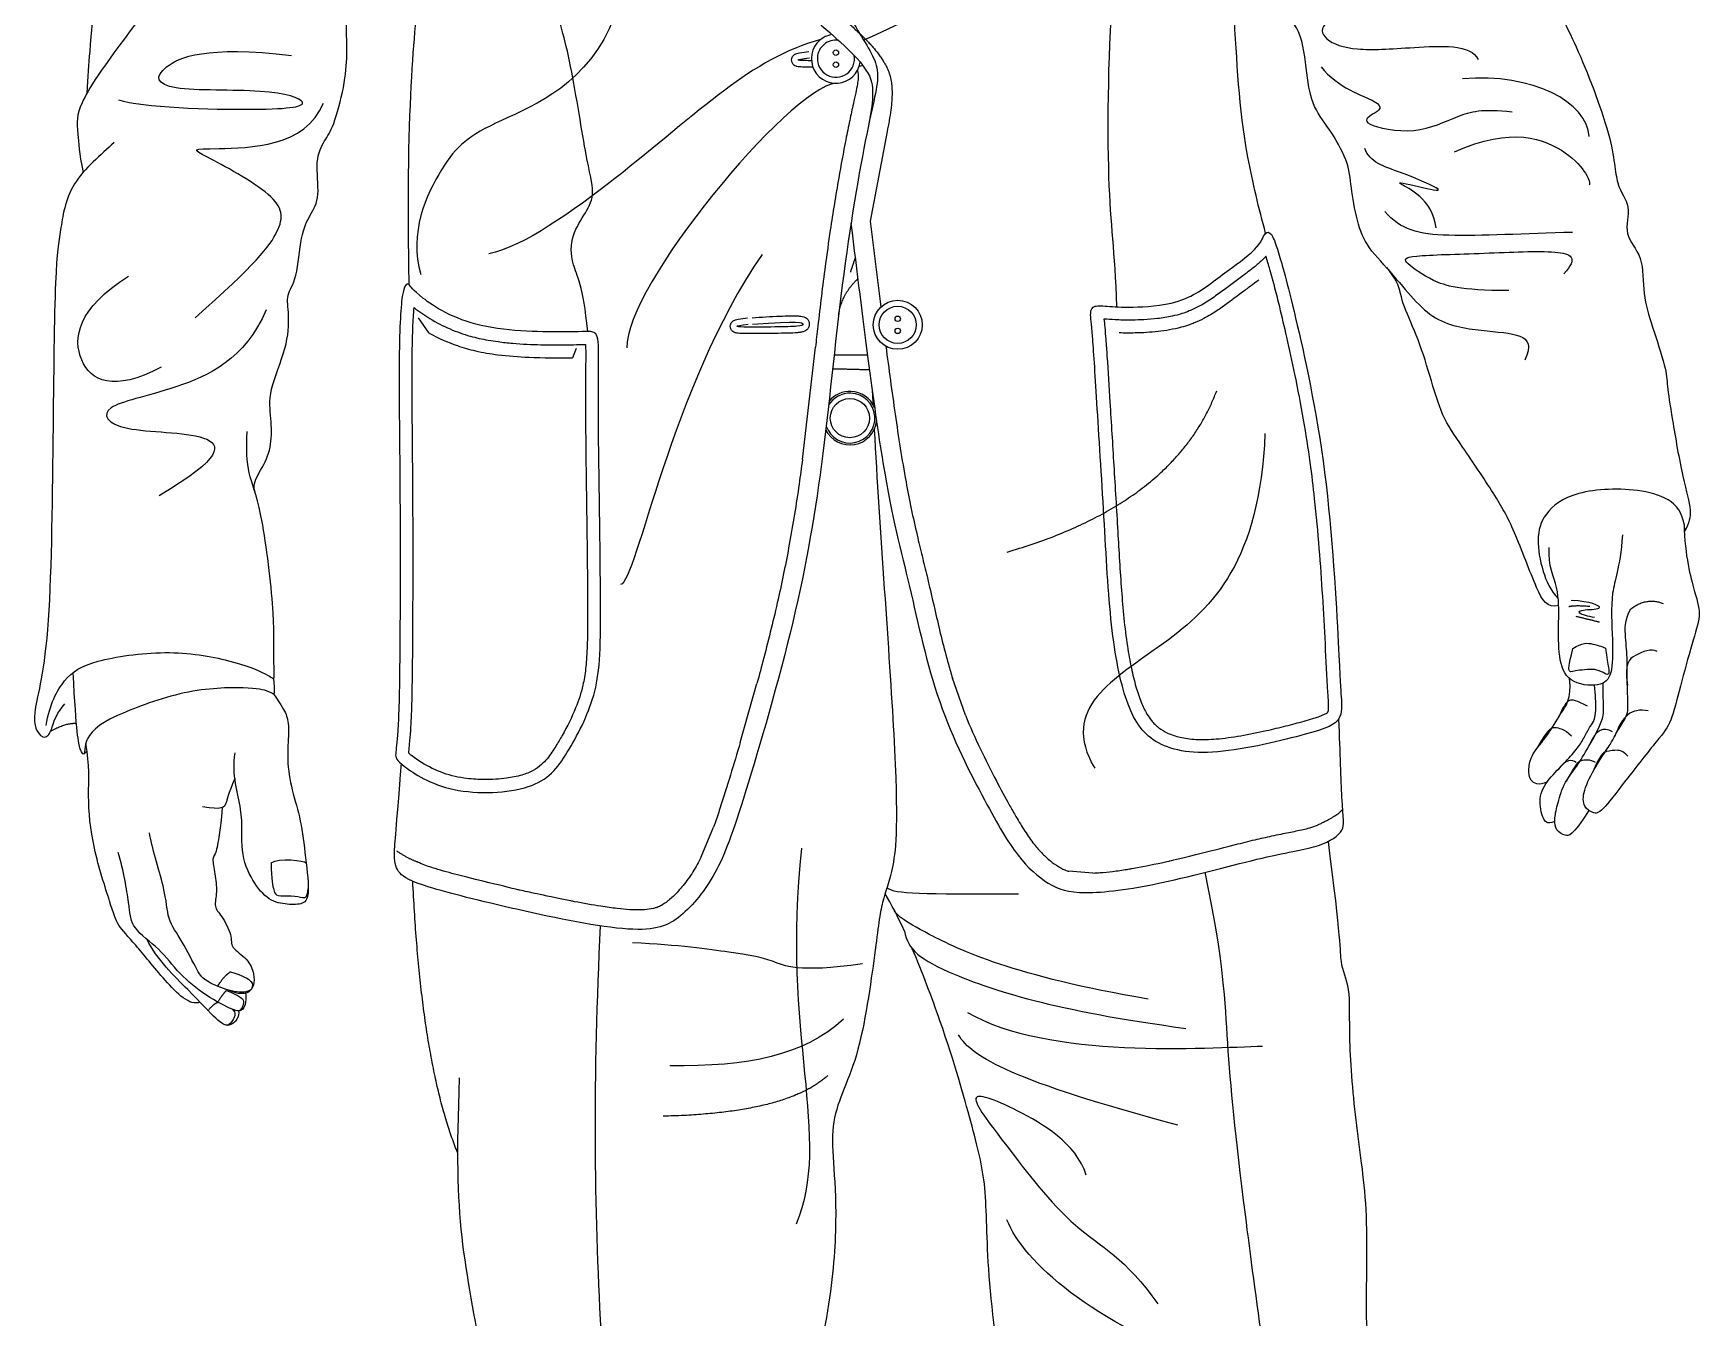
# Model space of a CAD drawing. Header units: millimetres. Extents: x -406 to 301, y 2 to 1827.
# Drawn here: x -406 to 301, y 616 to 1161 of the extents above; entities that cross this region are included whole.
import ezdxf

# ---------------------------------------------------------------- set-up
doc = ezdxf.new("R2010")
doc.units = ezdxf.units.MM
doc.layers.add('ceco.net 161', color=7, linetype='Continuous')

msp = doc.modelspace()

# ---------------------------------------------------------------- linework, layer by layer
at = {"layer": 'ceco.net 161'}
for p, q in [((-43.78, 1119.7), (-50.91, 1081.71)), ((-238.07, 1034.2), (-242.55, 1040.68)), ((-175.77, 1027.7), (-177.25, 1023.78)), ((-79.67, 980.55), (-74.16, 1028.19)), ((-106.08, 860.55), (-98.99, 885.53)), ((-10.46, 872.02), (-16.01, 887.78)), ((-122.6, 811.92), (-117.39, 824.57)), ((43.62, 805.11), (33.35, 805.86)), ((-149.61, 789.42), (-152.95, 789.54))]:
    msp.add_line(p, q, dxfattribs=at)
for centre, radius in [((-65.47, 1153.21), 1.15), ((-65.47, 1148.1), 1.15), ((-39.25, 1037.73), 10.4), ((-39.25, 1037.73), 7.88), ((-39.25, 1040.29), 1.15), ((-39.25, 1035.17), 1.15), ((-59.55, 998.13), 8.31)]:
    msp.add_circle(centre, radius, dxfattribs=at)
for centre, radius, start, end in [((-65.47, 1150.65), 10.4, 99.43642, 121.47684), ((-65.47, 1150.65), 10.4, 121.47684, 351.90005), ((-65.47, 1150.65), 7.88, 82.42841, 176.71076), ((-65.47, 1150.65), 7.88, 176.71076, 10.20693), ((-59.55, 998.13), 10.59, 198.37419, 87.53515), ((-59.55, 998.13), 10.59, 87.53515, 148.51559), ((-59.55, 998.13), 11.37, 87.78321, 141.1063), ((-59.55, 998.13), 11.37, 22.49691, 87.78321), ((-59.55, 998.13), 11.37, 205.77449, 353.85655)]:
    msp.add_arc(centre, radius, start, end, dxfattribs=at)
for points, degree in [([(-210.86, 1442.47), (-235.5, 1452.08), (-264.95, 1462.13), (-266.32, 1452.25), (-257.12, 1429.1), (-202.05, 1321.53), (-145.49, 1249.34), (-92.65, 1182.36), (-59.55, 1154.87), (-52.2, 1145.83), (-48.31, 1138.05), (-51.84, 1121.42)], 3), ([(53.72, 1045.33), (52.97, 1070.26), (49.25, 1087.5), (50.54, 1191.97), (63.19, 1242.58), (58.72, 1271.61), (68.49, 1312.62)], 3), ([(-170.79, 1034.89), (-172.71, 1054.35), (-178.33, 1063.38), (-177.82, 1076.15), (-171.35, 1085.51), (-167.44, 1093.53), (-171.18, 1105.6), (-178.47, 1153.88), (-185.98, 1176.43), (-193.5, 1206.09), (-191.78, 1229.84), (-207.45, 1267.82)], 3), ([(-311.99, 966.72), (-313.22, 970.55), (-308.21, 977.36), (-304.77, 986.74), (-305.04, 998.04), (-306.63, 1008.98), (-298.01, 1028.53), (-297.38, 1042.61), (-299.06, 1050.6), (-294.02, 1056.48), (-292.67, 1076.41), (-288.59, 1084.42), (-284.16, 1091.57), (-286.71, 1107.91), (-282.29, 1116.42), (-278.88, 1120.85), (-273.84, 1139.26), (-272.74, 1152.91), (-273.29, 1162.84), (-273.01, 1169.6), (-266.53, 1177.05), (-264.6, 1185.74), (-263.91, 1191.25), (-260.6, 1209.97), (-255.34, 1224.92), (-253.67, 1235.94), (-253.27, 1233.58)], 3), ([(-53.74, 1158.56), (4.34, 1184.06), (29.25, 1210.01), (49.49, 1236.74)], 3), ([(222.72, 1168.04), (225.11, 1173.83), (215.91, 1180.3), (158.88, 1171.95), (139.64, 1166.51), (140.83, 1158.5), (154.45, 1153.74), (176.92, 1155.27), (204.33, 1156.97), (207.06, 1150.33)], 3), ([(-159.4, 1168.75), (-170.29, 1139.91), (-216.42, 1121.97), (-231.48, 1109.8), (-246.86, 1076.7), (-241.63, 1059.07)], 3), ([(-369.87, 1133.15), (-360.2, 1130), (-300.72, 1128.11), (-286.43, 1131.68), (-304.92, 1138.2), (-353.05, 1136.31), (-355.58, 1146.4), (-332.88, 1156.27), (-296.51, 1152.07)], 3), ([(140.49, 1147.22), (147.13, 1138.37), (169.95, 1131.56), (162.29, 1127.13), (155.99, 1123.04), (180.84, 1117.77), (199.23, 1127.13), (208.6, 1129.51), (221.53, 1128.15)], 3), ([(-65.47, 1140.26), (-85.27, 1138.28), (-155.34, 1053.35), (-154.13, 1028.03)], 3), ([(254.22, 1117.6), (253.37, 1132.07), (230.39, 1144.67), (200.42, 1142.11)], 3), ([(-337.45, 1040.74), (-311.74, 1063.29), (-299.48, 1079.11), (-300.27, 1091.76), (-338.24, 1112.33), (-339.82, 1112.33), (-290.26, 1113.13), (-282.99, 1131.82)], 3), ([(197.02, 1111.13), (221.19, 1122.19), (249.97, 1111.13), (255.07, 1098.19), (254.22, 1097)], 3), ([(-371.8, 1115.09), (-377.18, 1109.85), (-391.79, 1098.4), (-394.55, 1075.92), (-396.9, 1065.86), (-397.75, 992.82), (-398.71, 896.94), (-407.8, 870.21), (-402.6, 861.86), (-399.58, 863.09), (-397.9, 867.11), (-396.23, 872.92), (-392.65, 876.94)], 3), ([(189.29, 1078.82), (187.59, 1091.25), (166.81, 1100.27), (181.8, 1096.19), (196.1, 1093.29), (173.62, 1103), (160.86, 1106.74), (158.98, 1112.53)], 3), ([(247.17, 1076.95), (227.08, 1076.44), (188.61, 1074.22), (174.31, 1077.97), (167.5, 1085.8)], 3), ([(-50.91, 1081.71), (-49.43, 1069.57), (-47.93, 1057.42), (-46.4, 1045.28)], 3), ([(45.3, 1004.58), (46.14, 991.1), (48.42, 955.29), (50.86, 907.93), (57.21, 875.7), (67.95, 859.1), (92.85, 853.73), (139.85, 865.19), (149.76, 869.49), (148.86, 879.84), (148.39, 890.11), (143.74, 977.86), (128.09, 1048.66), (121.65, 1071), (119.45, 1076.79), (116.55, 1077.79), (114.39, 1070.19), (98.64, 1059.34), (82.72, 1046.56), (60.82, 1044.94), (49.96, 1045.48), (43.72, 1046.2), (42.18, 1043.22), (43.36, 1036.16), (44.45, 1018.05), (45.3, 1004.58)], 3), ([(220.1, 1052.26), (199.16, 1052.26), (187.07, 1056.18), (175.5, 1064.52), (175.33, 1067.24), (209.72, 1067.93), (243.77, 1069.8), (249.73, 1066.22), (243.43, 1059.41)], 3), ([(-96.81, 1067.55), (-135.97, 1010.59), (-149.81, 928.72), (-156.93, 927.54)], 3), ([(-57.31, 1066.18), (-58.32, 1063.14), (-59.34, 1060.1)], 2), ([(168.16, 1061.98), (176.03, 1053.1), (186.71, 1038.26), (209.15, 1035.09), (227.15, 1033.91), (229.69, 1029.03), (226.88, 1022.69)], 3), ([(-351.87, 1019.7), (-372.11, 1009.06), (-391.31, 1018.66), (-387.42, 1044.87), (-365.63, 1058.36)], 3), ([(-166.23, 996.82), (-166.09, 976.01), (-164.78, 907.32), (-166.25, 880.47), (-179.73, 854.57), (-191.58, 839.51), (-230.34, 837.91), (-252.03, 852.19), (-252.59, 854.99), (-251.36, 863.03), (-250.46, 885.7), (-250.3, 968.16), (-251.19, 1025.39), (-249.79, 1054.33), (-246.58, 1055.88), (-244.54, 1050.98), (-219.63, 1034.75), (-173.15, 1034.58), (-168.16, 1035.31), (-165.63, 1032.24), (-166.37, 1017.64), (-166.23, 996.82)], 3), ([(-64.34, 1041.6), (-63.27, 1050.53), (-56.2, 1057.21)], 2), ([(-307.24, 1044.09), (-316.06, 1023.07), (-347.98, 1008.8), (-379.38, 1003.61), (-372.63, 991.67), (-326.44, 992.71), (-325.4, 981.29), (-352.65, 965.2)], 3), ([(-100.82, 1037.97), (-80.52, 1039.44), (-78.69, 1037.83), (-80.81, 1037.02), (-90.27, 1036.8), (-106.54, 1036.65), (-109.62, 1037.09), (-102.65, 1037.97)], 3), ([(-51.26, 1018.59), (-59.07, 1018.79), (-66.88, 1018.99)], 2), ([(-66.22, 1025), (-59.16, 1025), (-52.11, 1024.99)], 2), ([(-50.02, 1009.45), (-49.95, 1007.65), (-49.86, 1005.8), (-49.77, 1003.91)], 3), ([(7.24, 941.32), (78.04, 961.83), (96.11, 1009.68)], 2), ([(-400.66, 867.76), (-399.12, 876.7), (-393.11, 888.36), (-382.26, 895.25), (-349.52, 900.26), (-321.15, 895.46), (-305.4, 889.09), (-303.39, 885.96), (-304.28, 896.13), (-303.39, 914.45), (-309.55, 962.98), (-315.32, 973.87), (-315.64, 985.08), (-315.32, 992.45)], 3), ([(116.61, 991.62), (114.17, 937.42), (75.6, 898.84), (29.21, 875.41), (44.35, 849.53)], 3), ([(268.34, 948.55), (267.1, 933.66), (262.83, 925.66), (264.34, 902.77), (264.07, 888.7), (259.38, 883.87), (244.76, 885.53), (241.04, 896.42), (241.18, 911.59), (241.59, 926.49), (236.76, 935.31), (237.18, 943.17)], 3), ([(294.44, 953.34), (294.76, 939.45), (299.69, 921.82), (301.76, 914.79), (298.04, 903.35), (292.63, 883.66), (288.91, 868.35), (284.5, 863.25), (268.8, 843.37), (259.01, 830.27), (255.97, 830.41), (251.7, 832.75), (251.28, 839.65), (256.94, 850.54), (263, 859.51), (264.38, 861.99), (268.38, 869.16), (271.14, 872.74), (270.18, 884.05), (270.55, 895.51), (269.58, 904.89), (269.17, 912.2), (271.79, 917.17)], 3), ([(256.48, 913.52), (253.62, 914.03), (248.57, 915.42), (251.06, 917.11), (262.2, 916.89), (254.94, 920.33), (246.51, 920.77)], 3), ([(271.79, 917.17), (278.57, 922.3), (285.61, 919.51)], 2), ([(254.51, 918.17), (248.2, 918.71), (245.59, 918.09)], 2), ([(248.51, 914.08), (253.52, 912.87), (258.52, 911.66)], 2), ([(261.06, 900.49), (262.31, 892.13), (263.06, 889.33), (261.06, 889.2), (257.65, 892.13), (246.73, 890.74), (245.77, 890.11), (245.24, 892.76), (247.31, 900.31)], 3), ([(247.31, 900.31), (251.29, 903.02), (255.45, 902.57), (260.79, 900.85), (261.06, 900.49)], 3), ([(283.03, 899.13), (280.77, 900.67), (272.64, 897.35), (269.25, 894.26), (270.38, 884.89)], 3), ([(-304.21, 887.68), (-303.56, 882.1), (-304.06, 880.5), (-305.23, 882.14), (-313.88, 884.08), (-341.23, 883.42), (-373.33, 871.34), (-381.2, 865.55), (-384.46, 860.03), (-384.01, 854.87), (-386.09, 855.87), (-387.81, 864.37), (-389.15, 890.21)], 3), ([(236.39, 843.78), (232.75, 842.01), (228.61, 844.27), (228.47, 849.03), (229.33, 855.28), (236.93, 863.6), (241.69, 872.72), (246.83, 878.98), (245.9, 887.58)], 3), ([(239.54, 826.97), (236.22, 825.55), (234.26, 828.22), (232.36, 838.13), (237.64, 845.91), (245.46, 853.52), (249.85, 858.87), (252.64, 863.41), (254.69, 867.96), (257.91, 871.33), (256.43, 884.81)], 3), ([(254.07, 831.6), (246.79, 820.46), (244.08, 820.82), (239.87, 823.08), (239.26, 827.56), (240.53, 833.55), (242.98, 842.77), (249.23, 850.59), (253.48, 857.83), (261.47, 871.96), (260.02, 876.2), (260.13, 885.7)], 3), ([(-304.13, 881.17), (-300.57, 875.83), (-298.49, 872.57), (-297.4, 866.51), (-298.58, 854.93), (-297.02, 841.87), (-292.76, 829.27), (-290.84, 814.43), (-288.57, 795.55), (-291.29, 791.66), (-298.07, 791.66), (-306.12, 793.02), (-313.18, 801.43), (-318.61, 814.01), (-316.33, 831.3), (-321.95, 846.62), (-320.42, 856.16)], 3), ([(253.43, 875.91), (248.76, 878.21), (245.63, 879.7), (243.07, 875.52), (241.1, 871.1)], 3), ([(279.22, 873.97), (271.92, 875.09), (268.36, 871.95), (265.04, 863.16)], 3), ([(-398.72, 865.32), (-391.92, 869.06), (-387.77, 868.58)], 2), ([(232.23, 858.22), (236.93, 866.23), (238.91, 867.51), (243.68, 866.2), (246.68, 863.33)], 3), ([(264.05, 865.06), (260.25, 867.08), (257.07, 866.33), (254.24, 859.22)], 3), ([(-384.43, 855.89), (-383.86, 856.33), (-383.28, 856.77)], 2), ([(-335.37, 750.36), (-339.56, 748.4), (-350.73, 759.71), (-363.56, 775.98), (-370.59, 783.01), (-372.66, 790.18), (-381.2, 816.21), (-383.27, 838.55), (-382.03, 850.69), (-383.84, 860.09)], 3), ([(270.56, 854.72), (268.21, 856.99), (266.67, 857.35), (261.2, 856.86), (258.91, 855.61), (255.59, 847.73)], 3), ([(248.71, 852), (246.95, 853.1), (244.33, 853.8), (240.84, 848.94)], 3), ([(244.51, 844.15), (249.17, 851.91), (249.96, 853.06), (254.33, 853.5), (256.79, 852.19)], 3), ([(-320.52, 845.24), (-323.56, 838.38), (-323.92, 834.35), (-325.98, 831.64), (-334.26, 833.25)], 3), ([(-325.92, 832.89), (-326.27, 826.88), (-327, 823.14), (-328.39, 812.82), (-330.4, 812.03), (-328.95, 804.77), (-327.94, 797.07), (-329.62, 790.36), (-326.38, 787.68), (-321.3, 778.17), (-322.82, 773.48), (-314.82, 768.93), (-312.2, 761.9), (-312.34, 757.48), (-314.55, 753.76), (-324.48, 755.28), (-333.16, 759.41), (-335.92, 762.31), (-342.96, 776.79), (-349.57, 785.48), (-349.3, 796.65), (-355.97, 816.45), (-356.75, 822.16)], 3), ([(139.25, 825.63), (147.75, 829.63), (149.59, 832.21)], 2), ([(-315.98, 754.61), (-315.54, 749.51), (-317.35, 746.61), (-320.07, 746.16), (-332.83, 752.85), (-344.41, 762.28), (-352.24, 773.18), (-364.6, 781.61), (-365.15, 790.3), (-367.63, 805.88), (-370.11, 813.88)], 3), ([(-243.17, 809.83), (-247.43, 811.37), (-251.75, 814.37)], 2), ([(-80.04, 815.65), (-88.97, 737.51), (-66.91, 692.09), (-82.37, 656.15)], 3), ([(90.7, 813.78), (93.51, 814.49), (96.32, 815.21), (104.06, 817.17)], 3), ([(-305.13, 809.46), (-301.93, 811.65), (-290.91, 810.48), (-290.26, 809.41)], 3), ([(-305.13, 809.46), (-305.13, 802.17), (-303.74, 796.88), (-303.16, 795.2), (-296.38, 795.77), (-291.05, 794.39), (-289.8, 794.84), (-289.4, 798.58)], 3), ([(60.12, 806.99), (71.72, 809.24), (73.05, 809.53), (75.92, 810.18)], 3), ([(-225.88, 686.15), (-241.28, 723.21), (-245.03, 801.6)], 2), ([(144.14, 140.43), (148.47, 172.97), (143.02, 196.98), (141.11, 211.5), (154.56, 222.57), (149.62, 242.32), (153.2, 259.17), (154.25, 305.5), (148.55, 353.75), (143.3, 389.49), (132.28, 492.37), (125.55, 533.37), (106.07, 672.93), (99.9, 735.92), (99.41, 766.19), (91.19, 805.4)], 3), ([(-36.35, 780.39), (-39.15, 786.49), (-41.96, 791.97), (-44.62, 796.23)], 3), ([(-43.8, 798.81), (-40.04, 796.23), (-29.68, 796.23), (11.98, 796.23)], 3), ([(67.06, 751.6), (10.1, 761.27), (-36.35, 783.58), (-39.65, 787.27), (-40.78, 789.47)], 3), ([(-165.45, 782.69), (-168.71, 719.2), (-167.67, 605.07), (-151.37, 468.65), (-153.78, 420.42), (-144.74, 374.01), (-131.48, 311.31), (-120.63, 257.66), (-109.75, 206.11), (-106.73, 203.43), (-113.44, 200.86), (-107.07, 197.06), (-100.92, 191.36), (-98.36, 184.55), (-98.25, 170.16), (-99.22, 159.27), (-99.35, 151.4), (-109.14, 150.3), (-105.97, 141.34), (-106.54, 122.14)], 3), ([(-36.35, 780.39), (-34.92, 772.63), (-25.6, 764.39), (26.55, 746.71), (83.04, 739.2)], 3), ([(-318.95, 746.62), (-318.71, 744.11), (-320.7, 741.39), (-323.69, 739.95), (-327.31, 741.66), (-338.71, 754.15), (-353.63, 768.4), (-357.83, 776.98)], 3), ([(-54.26, 766.54), (-81.99, 762.62), (-92.67, 768.87), (-107.2, 770.95), (-131.85, 774.58), (-151.76, 775.47)], 3), ([(-322.38, 763.18), (-317.04, 761.6), (-312.42, 758.92), (-313.34, 756.13), (-314.6, 754.17), (-318.35, 753.73), (-320.25, 754.23), (-327.88, 757.03)], 3), ([(-327.88, 757.03), (-324.93, 761.69), (-322.38, 763.18)], 2), ([(-331.82, 746.68), (-329.9, 749.46), (-327.72, 750.31)], 2), ([(-327.72, 750.31), (-326.12, 753.22), (-324.09, 755.29)], 2), ([(-324.09, 755.29), (-317.65, 752.61), (-316.88, 751.15), (-316.78, 748.98), (-318.09, 746.78), (-318.95, 746.62)], 3), ([(-321.51, 747.26), (-319.85, 745.75), (-321.24, 742.87), (-322.82, 740.57), (-324.03, 740.49)], 3), ([(-62.22, 743.1), (-79.48, 727.52), (-102.37, 722.92), (-136, 723.34)], 3), ([(-9.6, 745.98), (24.28, 726.06), (92.21, 731), (115.54, 731.68)], 3), ([(79.61, 698.14), (10.15, 716.7), (-7.56, 726.75), (-13.52, 736.45)], 3), ([(-185.63, 422.63), (-197.92, 473.74), (-203.79, 495.55), (-207.95, 533.95), (-214.92, 599.99), (-225.77, 650.02), (-226.37, 686.19), (-225.17, 718.14)], 3), ([(-68.95, 719.14), (-86.4, 703.17), (-138.73, 701.9)], 2), ([(40.79, 676.86), (36.37, 690.65), (8.11, 706.83), (-12.33, 714.29), (4.87, 692.35), (35.9, 651.17), (57.66, 641.67), (71.1, 622.3)], 3), ([(94.44, 595.8), (43.02, 614.39), (14.15, 640.09), (7.12, 657.89)], 3)]:
    msp.add_open_spline(points, degree=degree, dxfattribs=at)
for points, knots in [([(-156.61, 1456.81), (-151.62, 1440.9), (-143.61, 1422.26), (-127.24, 1347.26), (-102.83, 1288.18), (-72.56, 1195.48), (-57.51, 1162.79), (-45.06, 1146.96), (-50.76, 1130.09), (-62.95, 1061.18), (-70.4, 980.8), (-81.56, 914.57), (-106.12, 830.47), (-115.85, 804.01), (-131.27, 785.02), (-147.09, 778.3), (-202.86, 789.77), (-243.56, 800.06), (-251.39, 804.83), (-253.6, 811.12), (-252.06, 822.52), (-250.07, 849.04), (-249.89, 851.39)], [2.04105, 2.04105, 2.04105, 2.04105, 3, 4, 5, 6, 7, 8, 9, 10, 11, 12, 13, 14, 15, 16, 17, 18, 19, 20, 21, 21.091486, 21.091486, 21.091486, 21.091486]), ([(-255.79, 1449.27), (-255.23, 1447.51), (-253.91, 1444.06), (-251.14, 1437.61), (-247.18, 1429.11), (-241.4, 1417.24), (-235.21, 1404.83), (-228.97, 1392.66), (-221.88, 1379.13), (-213.04, 1362.81), (-202.59, 1344.48), (-191.99, 1327.09), (-180.84, 1310.18), (-168.76, 1293.15), (-153.17, 1272.46), (-137.99, 1253.23), (-123.71, 1235.08), (-114.81, 1223.99), (-107.77, 1215.36), (-102.67, 1209.23), (-97.52, 1203.15), (-92.27, 1197.13), (-86.21, 1190.49), (-79.32, 1183.38), (-70.17, 1174.53), (-61.99, 1167.37), (-55.31, 1161.34), (-52.39, 1158.45), (-50.36, 1156.26), (-48.81, 1154.46), (-47.54, 1152.83), (-46.54, 1151.39), (-46, 1150.59), (-45.47, 1149.79), (-44.75, 1148.63), (-43.9, 1147.08), (-42.61, 1144.09), (-41.86, 1140.62), (-41.62, 1136.82), (-41.67, 1134), (-41.87, 1131.4), (-42.23, 1128.24), (-42.84, 1124.34), (-43.45, 1121.25), (-43.78, 1119.7)], [0, 0, 0, 0, 4.037657, 8.042387, 15.333625, 24.50658, 36.885425, 45.621265, 54.357105, 70.249117, 86.141129, 100.431, 114.720871, 130.371903, 146.022936, 171.276362, 183.865336, 196.45431, 202.32069, 208.187071, 213.861281, 219.740931, 225.620581, 233.489087, 241.357592, 253.415125, 257.214103, 261.01308, 262.378113, 263.743147, 266.188956, 266.888551, 267.588145, 268.28774, 268.987334, 270.568356, 272.149378, 276.080715, 278.270788, 280.460862, 282.213716, 283.966569, 287.406206, 290.845843, 290.845843, 290.845843, 290.845843]), ([(156.31, 1340.5), (159.68, 1322.34), (180.7, 1299.5), (198.87, 1269.92), (206.91, 1253.31), (212.13, 1243.13), (215.88, 1233.77), (222.52, 1225.42), (223.2, 1211.46), (228.63, 1190.99), (237.46, 1176.72), (247.32, 1160.63), (265.28, 1114.49), (264.96, 1096.23), (272.64, 1088.54), (268.16, 1075.72), (277.45, 1067.4), (276.81, 1050.1), (280.65, 1037.92), (287.07, 1018.56), (287.13, 1012.63), (289.02, 1000.02), (294.07, 970.59), (297.84, 959.73), (296.69, 953.5), (294.56, 950.09)], [0, 0, 0, 0, 1, 2, 3, 4, 5, 6, 7, 8, 9, 10, 11, 12, 13, 14, 15, 16, 17, 18, 19, 20, 21, 22, 22.779403, 22.779403, 22.779403, 22.779403]), ([(116.87, 1076.58), (114.08, 1086.97), (105.77, 1120.82), (104.14, 1167.99), (99.75, 1218.77), (90.77, 1283.42)], [16.501685, 16.501685, 16.501685, 16.501685, 17, 18, 19, 19, 19, 19]), ([(-340.42, 1240.71), (-364.94, 1202.74), (-380.13, 1184.7), (-379.88, 1178.21), (-381.92, 1157.08), (-383.01, 1142.97), (-383.33, 1135.96)], [0, 0, 0, 0, 1, 2, 3, 3.626066, 3.626066, 3.626066, 3.626066]), ([(241.24, 918.63), (236.24, 917.51), (232.19, 924.13), (221.89, 952.37), (214.86, 964.5), (199.29, 987.81), (191.73, 998.32), (186.68, 1016.18), (181.01, 1034.05), (174.28, 1047.46), (173.65, 1057.13), (160.62, 1069.32), (155.99, 1079.62), (153.05, 1095.17), (152.63, 1105.47), (145.06, 1119.76), (136.68, 1129.71), (134.34, 1143.46), (132.27, 1164.22), (121.63, 1172), (118.52, 1190.69), (113.59, 1204.7), (97.27, 1234.1)], [0.129009, 0.129009, 0.129009, 0.129009, 1, 2, 3, 4, 5, 6, 7, 8, 9, 10, 11, 12, 13, 14, 15, 16, 17, 18, 19, 20, 20, 20, 20]), ([(-246.56, 1054.64), (-246.7, 1062.36), (-247.36, 1107.46), (-244.86, 1160.36), (-242.42, 1179.4), (-238.51, 1205.28)], [22.804212, 22.804212, 22.804212, 22.804212, 23, 24, 25, 25, 25, 25]), ([(-362.23, 1166.01), (-377.28, 1146.29), (-388.36, 1128.78), (-387.33, 1122.77), (-386.65, 1110.76), (-384.95, 1102.37)], [0, 0, 0, 0, 1, 2, 2.579771, 2.579771, 2.579771, 2.579771]), ([(-71.95, 1158.78), (-87.05, 1154.68), (-114.04, 1138.17), (-156.02, 1100.81), (-197.99, 1071.02), (-212.72, 1067.82)], [0.109265, 0.109265, 0.109265, 0.109265, 1, 2, 3, 3, 3, 3]), ([(-75.22, 1147.04), (-76.21, 1147.04), (-78.15, 1147.06), (-80.41, 1147.12), (-81.8, 1147.27), (-82.58, 1147.5), (-83.24, 1147.86), (-83.92, 1148.6), (-84.34, 1149.58), (-84.31, 1150.95), (-83.66, 1152.03), (-82.81, 1152.63), (-81.98, 1152.96), (-80.05, 1153.35), (-78.34, 1153.57), (-77.01, 1153.74)], [38.21488, 38.21488, 38.21488, 38.21488, 40.39237, 42.445596, 43.159584, 43.429511, 44.219456, 44.777271, 45.595943, 46.508494, 47.685231, 48.232047, 48.780269, 49.615216, 52.537202, 52.537202, 52.537202, 52.537202]), ([(-75.83, 1149.79), (-76.84, 1149.8), (-81.72, 1149.86), (-83.63, 1150.13), (-76.67, 1151.01)], [3.761451, 3.761451, 3.761451, 3.761451, 4, 5, 5, 5, 5]), ([(-56.31, 1145.73), (-56.29, 1145.66), (-56.15, 1145.16), (-55.96, 1144.07), (-56.02, 1142.18), (-56.39, 1139.49), (-57.13, 1135.87), (-58.26, 1130.73), (-59.72, 1124.12), (-61.85, 1113.62), (-64.67, 1098.13), (-67.57, 1080.25), (-70.55, 1059.27), (-72.54, 1042.68), (-73.83, 1031.17), (-74.16, 1028.19)], [318.511779, 318.511779, 318.511779, 318.511779, 318.673123, 319.654533, 320.91652, 322.790936, 325.576567, 328.974738, 334.293771, 340.359575, 352.366775, 368.679217, 379.903019, 398.631026, 405.182175, 405.182175, 405.182175, 405.182175]), ([(-54, 1147.67), (-54.12, 1147.64), (-54.64, 1147.54), (-55.17, 1147.48), (-55.58, 1147.44)], [22.753912, 22.753912, 22.753912, 22.753912, 23.015192, 23.914834, 23.914834, 23.914834, 23.914834]), ([(-59.09, 1080.71), (-54, 1039.04), (-45.11, 968.05), (-34.26, 928.87), (-23.41, 876.42), (-0.77, 832.47), (11.72, 811.04), (24.7, 799.62), (37.15, 795.47), (69.85, 799.36), (120.45, 813.37), (140.95, 815.97), (151.33, 823.49), (149.2, 829.16), (148.63, 855.71), (147.91, 870.43)], [0, 0, 0, 0, 1, 2, 3, 4, 5, 6, 7, 8, 9, 10, 11, 12, 12.731453, 12.731453, 12.731453, 12.731453]), ([(117.03, 1066.86), (116.53, 1066.29), (114.93, 1064.62), (111.98, 1062.13), (108.05, 1059.12), (103.75, 1056.01), (99.15, 1052.55), (94.32, 1048.97), (89.42, 1045.87), (85, 1043.74), (81.06, 1042.33), (76.57, 1041.17), (71.18, 1040.32), (65.52, 1039.88), (60.61, 1039.73), (56.54, 1039.72), (52.51, 1039.85), (49.83, 1040.07), (48.26, 1040.19)], [0, 0, 0, 0, 1.671507, 5.030631, 8.421324, 12.488623, 16.616606, 20.994405, 25.622542, 29.236163, 31.694241, 34.752993, 39.361247, 43.592893, 47.155371, 50.069103, 52.498312, 55.941114, 55.941114, 55.941114, 55.941114]), ([(50.78, 1004.92), (51.34, 995.99), (52.5, 977.68), (54.08, 951.04), (55.3, 929.4), (56.67, 913.19), (58.01, 902.18), (59.72, 892.47), (61.64, 884.51), (63.8, 877.96), (66.04, 873.17), (68.13, 870.1), (69.86, 868.19), (72.07, 866.27), (75.58, 864.18), (79.78, 862.81), (83.85, 862.09), (88.98, 861.63), (94.74, 861.82), (101.07, 862.53), (108.2, 863.65), (116.38, 865.3), (125.34, 867.45), (131.88, 869.18), (136.31, 870.47), (138.86, 871.28), (140.63, 871.92), (142.03, 872.53), (142.82, 872.99), (143.17, 873.25), (143.3, 873.4), (143.37, 873.57), (143.48, 873.92), (143.56, 874.42), (143.64, 875.44), (143.62, 876.47), (143.5, 878.69), (142.98, 887.17), (141.93, 908.92), (140.33, 936.37), (137.98, 962), (135.77, 980.24), (133, 997.86), (129.61, 1015.62), (126.13, 1031.55), (123.25, 1043.71), (120.86, 1053.27), (118.94, 1060.47), (117.61, 1064.99), (117.03, 1066.86)], [0, 0, 0, 0, 19.541485, 40.054478, 58.275633, 66.868497, 75.580858, 82.48517, 88.394755, 93.437648, 97.533124, 99.918046, 101.518769, 103.149076, 106.312538, 110.382186, 112.728355, 115.331239, 121.629526, 125.274759, 129.243953, 137.37471, 143.514362, 149.349264, 152.154879, 153.586488, 155.185686, 156.274771, 156.912961, 157.176502, 157.228123, 157.34293, 157.574269, 158.031819, 158.435865, 159.800943, 160.283214, 163.2828, 178.35005, 207.845757, 223.313223, 234.559708, 247.949353, 262.26207, 274.02871, 283.573143, 289.533151, 295.561438, 299.834688, 299.834688, 299.834688, 299.834688]), ([(113.95, 1056.73), (112.79, 1055.83), (110.35, 1054.02), (105.16, 1050.23), (99.72, 1046.04), (94.35, 1042.45), (90.38, 1040.22), (87.32, 1038.79), (84.1, 1037.56), (79.04, 1036.01), (71.31, 1034.69), (62.47, 1034.22), (56.95, 1034.22), (54.68, 1034.29)], [0.221317, 0.221317, 0.221317, 0.221317, 3.409816, 6.856811, 14.261018, 18.400265, 20.961765, 24.198698, 25.766241, 28.47917, 35.750323, 42.840995, 47.794422, 47.794422, 47.794422, 47.794422]), ([(-246.77, 855.97), (-246.75, 856.22), (-246.62, 857.5), (-246.27, 860.68), (-245.84, 865.94), (-245.45, 874.13), (-245.18, 886.12), (-245.01, 902.6), (-244.9, 928.69), (-244.91, 957.06), (-245.13, 985.5), (-245.34, 1008.67), (-245.35, 1026.77), (-244.9, 1039.38), (-244.61, 1043.68), (-244.49, 1045.06)], [0, 0, 0, 0, 0.550729, 2.807038, 6.987167, 12.074068, 20.722471, 33.175076, 48.046317, 77.697668, 95.141812, 110.13987, 128.29556, 134.669256, 137.697309, 137.697309, 137.697309, 137.697309]), ([(-244.49, 1045.06), (-242.37, 1043.37), (-237.48, 1039.97), (-229.49, 1035.85), (-221.1, 1032.88), (-214.22, 1031.36), (-208.17, 1030.45), (-200.72, 1029.67), (-191.34, 1029.22), (-182.3, 1029.2), (-176, 1029.29), (-173.01, 1029.36), (-171.76, 1029.39)], [0, 0, 0, 0, 5.923436, 12.980966, 19.590623, 25.304191, 28.352867, 32.933749, 41.661613, 48.855659, 52.678877, 55.401445, 55.401445, 55.401445, 55.401445]), ([(-101.02, 1040.71), (-97.11, 1041), (-91.69, 1041.35), (-85.41, 1041.57), (-82.46, 1041.55), (-80.57, 1041.43), (-79.29, 1041.2), (-78.34, 1040.8), (-77.59, 1040.24), (-76.77, 1039.07), (-76.62, 1037.45), (-77.33, 1036.02), (-78.19, 1035.28), (-79.19, 1034.8), (-80.38, 1034.52), (-82.65, 1034.28), (-86.3, 1034.15), (-91.62, 1034.06), (-97.75, 1033.99), (-102.99, 1033.99), (-106.4, 1034.08), (-107.79, 1034.23), (-108.57, 1034.46), (-109.23, 1034.82), (-109.91, 1035.56), (-110.33, 1036.54), (-110.3, 1037.91), (-109.65, 1038.99), (-108.79, 1039.59), (-107.97, 1039.92), (-106.03, 1040.31), (-104.33, 1040.53), (-103, 1040.7)], [0, 0, 0, 0, 8.563786, 11.859828, 13.707373, 15.018867, 15.98001, 16.553056, 17.248731, 18.017656, 19.603306, 20.611598, 21.41948, 22.0458, 23.015192, 24.092268, 27.01328, 31.002904, 35.700932, 40.39237, 42.445596, 43.159584, 43.429511, 44.219456, 44.777271, 45.595943, 46.508494, 47.685231, 48.232047, 48.780269, 49.615216, 52.537202, 52.537202, 52.537202, 52.537202]), ([(48.26, 1040.19), (48.37, 1039.01), (48.68, 1036.14), (49.12, 1030.89), (49.83, 1020.31), (50.37, 1011.43), (50.78, 1004.92)], [0, 0, 0, 0, 2.578905, 6.313709, 11.500415, 25.738851, 25.738851, 25.738851, 25.738851]), ([(-238.07, 1034.2), (-234.25, 1032.08), (-227.79, 1029.21), (-217.92, 1026.41), (-207.77, 1024.73), (-194.01, 1023.7), (-183.43, 1023.67), (-177.25, 1023.78)], [1.240407, 1.240407, 1.240407, 1.240407, 10.780847, 16.609777, 23.618907, 33.212192, 46.71371, 46.71371, 46.71371, 46.71371]), ([(-171.76, 1029.39), (-171.71, 1028.71), (-171.66, 1027.34), (-171.65, 1025.17), (-171.67, 1021.43), (-171.77, 1011.93), (-171.76, 1003.23), (-171.72, 996.79)], [0, 0, 0, 0, 1.485601, 2.991351, 4.736347, 9.660682, 23.730011, 23.730011, 23.730011, 23.730011]), ([(-44.27, 1028.62), (-43.02, 1018.99), (-40.43, 999.78), (-36.88, 976.79), (-33.56, 959.72), (-31.23, 949.25), (-28.94, 939.7), (-26.19, 928.52), (-22.7, 913.16), (-19.22, 898.71), (-16.62, 889.75), (-16.01, 887.78)], [38.944776, 38.944776, 38.944776, 38.944776, 60.159922, 81.275563, 89.731469, 98.118028, 104.699147, 111.180373, 123.250137, 139.113486, 143.617706, 143.617706, 143.617706, 143.617706]), ([(-171.72, 996.79), (-171.68, 990.78), (-171.53, 977.91), (-171.25, 958.14), (-170.99, 938.29), (-170.82, 920.67), (-170.84, 906.71), (-171.19, 896.32), (-171.9, 889.46), (-173.25, 882.57), (-176.05, 874.19), (-180.29, 865.67), (-183.92, 859.55), (-186.67, 855.27), (-189.58, 851.5), (-194.08, 848.3), (-199.16, 846.38), (-206.08, 845.05), (-213.98, 844.59), (-221.28, 845.03), (-228.88, 846.29), (-236.97, 849.17), (-243.3, 853.11), (-246.38, 855.6), (-246.77, 855.97)], [0, 0, 0, 0, 13.108709, 28.114464, 43.17369, 56.473369, 66.588972, 73.642151, 79.186944, 81.625256, 88.968214, 98.420788, 102.366382, 104.498846, 109.542083, 112.674869, 116.444245, 121.328729, 128.033594, 133.674157, 137.279047, 144.843534, 152.298296, 153.473955, 153.473955, 153.473955, 153.473955]), ([(-49.23, 993.37), (-46.98, 951.97), (-37.99, 835.74), (-40.98, 804.84), (-46.17, 793.69), (-48.25, 776.3), (-55.5, 722.77), (-70.53, 700.22), (-62.23, 661.86), (-70.47, 600.9), (-84.15, 559.4)], [0.119708, 0.119708, 0.119708, 0.119708, 1, 2, 3, 4, 5, 6, 7, 8, 8, 8, 8]), ([(-79.67, 980.55), (-80.12, 977.09), (-81.76, 965.06), (-84.96, 945.24), (-89.99, 920.64), (-94.83, 901.01), (-98, 889.15), (-98.99, 885.53)], [440.087385, 440.087385, 440.087385, 440.087385, 447.724658, 466.58946, 483.925925, 502.542836, 510.7308, 510.7308, 510.7308, 510.7308]), ([(294.76, 950.41), (294.26, 962.08), (277.4, 969.12), (246.79, 967.56), (234.39, 957.5), (231.71, 947), (233.81, 934.21), (237.61, 924.98), (241.06, 921.59)], [0, 0, 0, 0, 1, 2, 3, 4, 5, 5.815586, 5.815586, 5.815586, 5.815586]), ([(-10.46, 872.02), (-6.66, 862.51), (-0.42, 849.75), (7.19, 835.67), (11.22, 828.51), (14.59, 822.93), (18.3, 817.61), (21.94, 813.42), (25.4, 810.25), (28.36, 808.14), (30.77, 806.79), (32.26, 806.18), (33.11, 805.92), (33.35, 805.86)], [155.786749, 155.786749, 155.786749, 155.786749, 178.144515, 186.761407, 190.744039, 196.0793, 201.001324, 204.892835, 208.171574, 211.240321, 212.819716, 214.19366, 214.749503, 214.749503, 214.749503, 214.749503]), ([(-106.08, 860.55), (-107.45, 855.88), (-110.26, 846.52), (-113.85, 834.99), (-116.29, 827.68), (-117.22, 825.04), (-117.39, 824.57)], [529.633498, 529.633498, 529.633498, 529.633498, 540.262087, 550.975773, 556.002158, 557.092994, 557.092994, 557.092994, 557.092994]), ([(104.06, 817.17), (106.84, 817.88), (111.99, 819.15), (118.46, 820.62), (124.29, 821.83), (128.7, 822.7), (132.79, 823.56), (135.81, 824.3), (137.96, 825.04), (139.11, 825.57), (139.25, 825.63)], [267.204264, 267.204264, 267.204264, 267.204264, 273.473247, 278.789482, 281.695035, 286.460124, 288.621244, 290.821689, 293.2489, 293.576755, 293.576755, 293.576755, 293.576755]), ([(75.92, 810.18), (75.98, 810.19), (78.33, 810.73), (80.68, 811.3), (90.7, 813.78)], [246.097784, 246.097784, 246.097784, 246.097784, 246.238495, 251.373594, 251.373594, 251.373594, 251.373594]), ([(143.36, 818.47), (148.92, 776.61), (147.64, 766.67), (153.08, 757.38), (151.8, 737.2), (154.93, 696.77), (160.86, 663.16), (158.49, 607.79), (163.23, 590.78), (160.86, 571.4), (163.63, 554.79), (170.15, 546.63), (168.1, 528.23), (157.15, 517.93)], [0, 0, 0, 0, 1, 2, 3, 4, 5, 6, 7, 8, 9, 10, 10.788483, 10.788483, 10.788483, 10.788483]), ([(-226.07, 804.29), (-229.25, 805.14), (-234.37, 806.56), (-240.07, 808.44), (-242.56, 809.51), (-243.17, 809.83)], [651.008374, 651.008374, 651.008374, 651.008374, 658.206621, 662.607508, 664.109434, 664.109434, 664.109434, 664.109434]), ([(-122.6, 811.92), (-123.69, 809.74), (-126.04, 805.58), (-130.05, 799.96), (-133.62, 796.01), (-136.18, 793.74), (-137.8, 792.44), (-139.38, 791.38), (-141.2, 790.54), (-143.61, 789.82), (-146.39, 789.47), (-148.63, 789.41), (-149.61, 789.42)], [567.054379, 567.054379, 567.054379, 567.054379, 572.37793, 577.479379, 582.090949, 583.994943, 584.949481, 586.621192, 588.135683, 589.313898, 592.102663, 594.223651, 594.223651, 594.223651, 594.223651]), ([(43.62, 805.11), (44.64, 805.15), (47.42, 805.32), (52.25, 805.8), (56.73, 806.44), (59.45, 806.88), (60.12, 806.99)], [222.267355, 222.267355, 222.267355, 222.267355, 224.497887, 228.352507, 232.875838, 234.367422, 234.367422, 234.367422, 234.367422]), ([(-178, 793.26), (-191.19, 795.97), (-197.21, 797.3), (-203.23, 798.68), (-226.07, 804.29)], [621.715843, 621.715843, 621.715843, 621.715843, 631.284245, 635.190157, 635.190157, 635.190157, 635.190157]), ([(-152.95, 789.54), (-154.73, 789.65), (-158.82, 790.06), (-166.64, 791.16), (-173.2, 792.33), (-177.46, 793.15), (-178, 793.26)], [596.659034, 596.659034, 596.659034, 596.659034, 600.565897, 605.631253, 613.894613, 615.108002, 615.108002, 615.108002, 615.108002]), ([(33.04, 533.22), (21.89, 533.68), (10.12, 550.49), (6.34, 575.5), (-1.91, 639.02), (-1.11, 673.03), (-7.44, 696.76), (-16.88, 731.32), (-28.8, 762.99), (-33.07, 772.98)], [0, 0, 0, 0, 1, 2, 3, 4, 5, 6, 6.525341, 6.525341, 6.525341, 6.525341])]:
    msp.add_open_spline(points, degree=3, knots=knots, dxfattribs=at)

doc.saveas('drawing.dxf')
